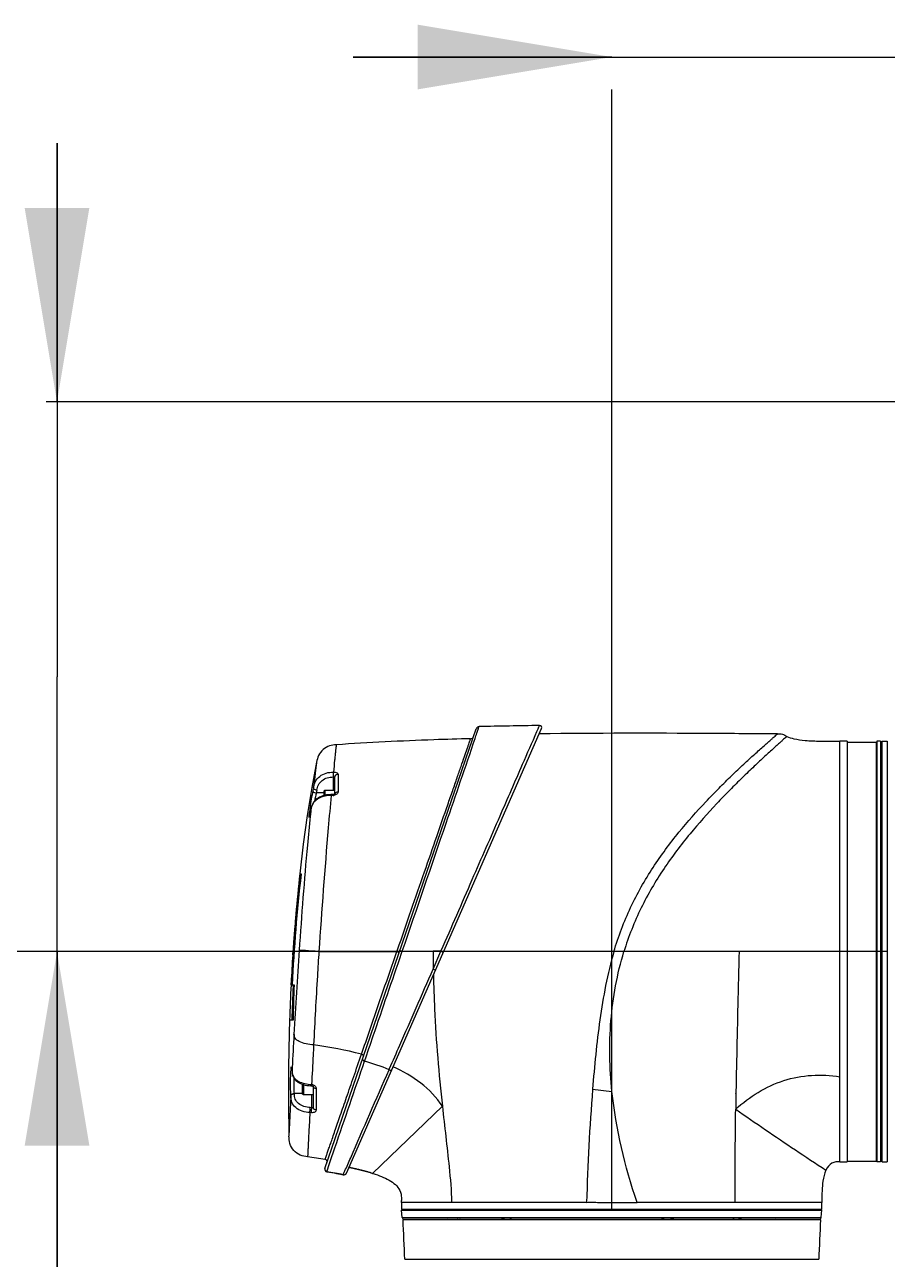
# Model space of a CAD drawing. Header units: millimetres. Extents: x 0 to 1173, y -4 to 841.
# Drawn here: x 986.8 to 1026.8, y 490 to 547.3 of the extents above; entities that cross this region are included whole.
import ezdxf

# ---------------------------------------------------------------- set-up
doc = ezdxf.new("R2010")
doc.units = ezdxf.units.MM
doc.header["$LTSCALE"] = 65.395
doc.layers.get('0').update_dxf_attribs({"linetype": 'CONTINUOUS'})
for name, color, linetype in [('000101A_RING_ARM1_L394_1_S_BL17', 7, 'CONTINUOUS'), ('J500_DH_BL12', 7, 'CONTINUOUS'), ('J800_DH_BL3', 7, 'CONTINUOUS'), ('J_900_EXP_DH_BL9', 7, 'CONTINUOUS'), ('TM20_JOINT_200L_DH_BL4', 7, 'CONTINUOUS'), ('TM25S_ARM2_640_BL5', 7, 'CONTINUOUS')]:
    doc.layers.add(name, color=color, linetype=linetype)
doc.styles.get("Standard").update_dxf_attribs({"font": 'txt', "width": 0.8})
doc.dimstyles.new('DIMSTYLE_1', dxfattribs={"dimtxt": 6, "dimasz": 9, "dimexe": 0.5, "dimexo": 0, "dimgap": 1.5, "dimtad": 1, "dimlfac": 6, "dimzin": 0, "dimdsep": 46, "dimtxsty": 'Standard', "dimblk": '_FILLED', "dimblk1": '_FILLED', "dimblk2": '_FILLED', "dimcen": 0.09, "dimadec": 0, "dimazin": 0, "dimtp": 0.01, "dimtm": 0.01, "dimtfac": 1, "dimtofl": 0, "dimtmove": 0, "dimatfit": 3, "dimldrblk": '_FILLED', "dimfxl": 0, "dimtolj": 1, "dimtzin": 0, "dimarcsym": 0})

# ---------------------------------------------------------------- blocks, each defined once
blk = doc.blocks.new('_FILLED')
at = {"color": 0, "linetype": 'ByBlock'}
blk.add_solid([(0, 0), (-1, 0.1667), (-1, -0.1667)], dxfattribs=at)
blk = doc.blocks.new('*D30')
at = {"color": 2, "linetype": 'Continuous'}
for p, q in [((999.914, 504.316), (946.64, 504.316)), ((947.14, 504.316), (947.14, 437.649)), ((947.14, 370.982), (947.14, 437.649)), ((970.164, 370.982), (946.64, 370.982))]:
    blk.add_line(p, q, dxfattribs=at)
at = {"color": 2, "linetype": 'Continuous', "xscale": 9, "yscale": 9, "zscale": 9}
for p, rotation in [((947.14, 504.316), 90), ((947.14, 370.982), 270)]:
    blk.add_blockref('_FILLED', p, dxfattribs=dict(at, rotation=rotation))
blk = doc.blocks.new('*D31')
at = {"color": 2, "linetype": 'Continuous'}
for p, q in [((988.259, 529.807), (988.259, 541.807)), ((988.259, 541.807), (988.259, 517.062)), ((1037.315, 529.807), (987.759, 529.807)), ((988.259, 465.356), (988.259, 517.062)), ((1026.794, 504.316), (987.759, 504.316)), ((988.259, 504.316), (988.259, 465.356))]:
    blk.add_line(p, q, dxfattribs=at)
at = {"color": 2, "linetype": 'Continuous', "xscale": 9, "yscale": 9, "zscale": 9}
for p, rotation in [((988.259, 529.807), 270), ((988.259, 504.316), 90)]:
    blk.add_blockref('_FILLED', p, dxfattribs=dict(at, rotation=rotation))
blk = doc.blocks.new('*D32')
at = {"color": 2, "linetype": 'Continuous'}
for p, q in [((1013.997, 545.806), (1001.997, 545.806)), ((1001.997, 545.806), (1028.18, 545.806)), ((1054.364, 545.806), (1028.18, 545.806)), ((1042.364, 545.806), (1054.364, 545.806)), ((1013.997, 492.316), (1013.997, 544.306)), ((1042.364, 526.816), (1042.364, 544.306))]:
    blk.add_line(p, q, dxfattribs=at)
at = {"color": 2, "linetype": 'Continuous', "xscale": 9, "yscale": 9, "zscale": 9}
blk.add_blockref('_FILLED', (1013.997, 545.806), dxfattribs=at)
at = {"color": 2, "linetype": 'Continuous', "xscale": 9, "yscale": 9, "zscale": 9, "rotation": 180}
blk.add_blockref('_FILLED', (1042.364, 545.806), dxfattribs=at)
blk = doc.blocks.new('*D37')
at = {"color": 2, "linetype": 'Continuous'}
for p, q in [((1014.722, 504.316), (932.772, 504.316)), ((933.272, 504.316), (933.272, 358.482)), ((933.272, 212.649), (933.272, 358.482)), ((964.53, 212.649), (932.772, 212.649))]:
    blk.add_line(p, q, dxfattribs=at)
at = {"color": 2, "linetype": 'Continuous', "xscale": 9, "yscale": 9, "zscale": 9}
for p, rotation in [((933.272, 504.316), 90), ((933.272, 212.649), 270)]:
    blk.add_blockref('_FILLED', p, dxfattribs=dict(at, rotation=rotation))
blk = doc.blocks.new('J500_DH_BL12', base_point=(633.539, 411.178))
at = {"layer": 'J500_DH_BL12', "color": 7, "linetype": 'Continuous'}
for p, q in [((1000.686, 494.246), (1007.71, 514.65)), ((1001.688, 494.043), (1010.737, 514.658)), ((1010.653, 514.414), (1010.63, 514.414)), ((1024.58, 494.566), (1024.58, 514.066)), ((1024.914, 514.066), (1024.58, 514.066)), ((1024.914, 514.066), (1024.914, 494.566)), ((1024.914, 514.032), (1026.264, 514.032)), ((1026.264, 514.032), (1026.264, 494.599)), ((1026.264, 513.799), (1026.297, 513.799)), ((1026.297, 514.066), (1026.297, 494.566)), ((1026.464, 514.066), (1026.297, 514.066)), ((1026.464, 514.066), (1026.464, 494.566)), ((1026.464, 513.799), (1026.497, 513.799)), ((1026.497, 514.016), (1026.547, 514.066)), ((1026.497, 494.616), (1026.497, 514.016)), ((1026.547, 494.566), (1026.547, 514.066)), ((1026.547, 514.066), (1026.78, 514.066)), ((1026.78, 514.066), (1026.78, 494.566)), ((1000.303, 513.105), (1000.082, 511.92)), ((1001.296, 512.534), (1001.297, 511.715)), ((1001.08, 511.805), (1001.08, 512.415)), ((1001.139, 512.391), (1001.139, 511.615)), ((1000.639, 511.67), (1000.29, 511.67)), ((1000.639, 511.755), (1000.689, 511.805)), ((1000.639, 511.755), (1000.639, 511.552)), ((1000.689, 511.805), (1000.689, 511.564)), ((1000.689, 511.805), (1001.139, 511.805)), ((1001.073, 511.599), (1000.955, 511.595)), ((1001.071, 511.559), (1000.979, 511.555)), ((1000.023, 510.832), (1000.013, 510.778)), ((1000.031, 510.832), (1000.014, 510.673)), ((1000.024, 510.836), (1000.022, 510.826)), ((1000.022, 510.826), (1000.023, 510.832)), ((1000.041, 510.923), (1000.023, 510.832)), ((1000.032, 510.877), (1000.024, 510.836)), ((1000.04, 510.917), (1000.031, 510.832)), ((1000.04, 510.917), (1000.032, 510.877)), ((1000.04, 510.917), (1000.041, 510.923)), ((1000.041, 510.923), (1000.04, 510.917)), ((999.996, 510.695), (999.991, 510.672)), ((1000.001, 510.721), (999.996, 510.695)), ((1000.013, 510.778), (1000.001, 510.721)), ((1000.014, 510.673), (1000.005, 510.584)), ((999.686, 509.295), (999.521, 507.918)), ((999.521, 507.918), (999.521, 507.918)), ((999.541, 507.918), (999.582, 507.918)), ((999.196, 504.169), (999.202, 504.251)), ((999.202, 504.175), (999.202, 504.168)), ((1000.409, 504.315), (1004.029, 504.312)), ((1004.029, 504.312), (1004.06, 504.4)), ((1004.247, 504.238), (1004.277, 504.326)), ((1004.277, 504.326), (1005.711, 504.328)), ((1005.71, 503.501), (1006.072, 504.329)), ((1006.072, 504.329), (1005.711, 504.328)), ((1006.072, 504.329), (1006.088, 504.366)), ((1024.58, 504.316), (1006.197, 504.316)), ((1019.903, 504.316), (1019.896, 504.034)), ((999.117, 502.769), (999.121, 502.861)), ((999.13, 502.86), (999.169, 502.86)), ((999.164, 502.767), (999.255, 502.767)), ((999.214, 502.71), (999.217, 502.769)), ((999.214, 501.137), (999.052, 501.137)), ((999.158, 498.827), (999.16, 498.801)), ((999.17, 498.919), (999.162, 498.771)), ((999.171, 498.939), (999.17, 498.919)), ((1003.666, 498.834), (1003.692, 498.891)), ((999.162, 498.781), (999.162, 498.771)), ((999.162, 498.781), (999.162, 498.771)), ((999.162, 498.772), (999.162, 498.761)), ((999.162, 498.771), (999.162, 498.761)), ((999.162, 498.76), (999.164, 498.73)), ((999.164, 498.73), (999.167, 498.687)), ((999.271, 497.715), (999.27, 497.731)), ((999.639, 497.731), (999.27, 497.731)), ((999.639, 498.161), (999.639, 497.733)), ((999.639, 497.733), (999.689, 497.683)), ((999.689, 498.141), (999.689, 497.683)), ((999.689, 497.683), (1000.139, 497.683)), ((1000.041, 498.09), (1000.07, 498.088)), ((1000.08, 497.074), (1000.08, 497.683)), ((1000.139, 498.06), (1000.14, 498.057)), ((1000.139, 498.057), (1000.139, 497.095)), ((1000.289, 497.959), (1000.287, 496.969)), ((1013.105, 497.926), (1014.006, 497.831)), ((999.104, 497.611), (999.019, 495.759)), ((999.104, 497.611), (999.104, 497.628)), ((1000.08, 497.074), (1000.011, 497.08)), ((1002.903, 494.025), (1006.137, 497.139)), ((1000.061, 496.842), (999.992, 496.848)), ((1026.264, 494.832), (1026.297, 494.832)), ((1026.464, 494.832), (1026.497, 494.832)), ((1000.771, 494.103), (1000.903, 494.486)), ((1001.802, 494.304), (1001.838, 494.296)), ((1001.838, 494.296), (1002.045, 494.251)), ((1002.045, 494.251), (1002.033, 494.254)), ((1002.045, 494.251), (1002.241, 494.206)), ((1002.241, 494.206), (1002.431, 494.159)), ((1024.58, 494.566), (1024.914, 494.566)), ((1024.914, 494.599), (1026.264, 494.599)), ((1026.464, 494.566), (1026.297, 494.566)), ((1026.497, 494.616), (1026.547, 494.566)), ((1026.547, 494.566), (1026.78, 494.566)), ((1001.417, 493.989), (1001.54, 493.965)), ((1001.54, 493.965), (1001.588, 494.076)), ((1001.54, 493.965), (1001.551, 493.964)), ((1001.588, 494.076), (1001.615, 494.137)), ((1001.588, 493.965), (1001.607, 493.969)), ((1002.431, 494.159), (1002.616, 494.11)), ((1002.438, 494.157), (1002.431, 494.159)), ((1002.616, 494.11), (1002.791, 494.06)), ((1002.791, 494.06), (1002.903, 494.025)), ((1004.247, 492.682), (1004.247, 492.582)), ((1012.825, 492.682), (1004.247, 492.682)), ((1004.248, 492.582), (1004.247, 492.582)), ((1004.248, 492.582), (1004.248, 492.349)), ((1023.747, 492.682), (1015.17, 492.682)), ((1023.747, 492.349), (1023.747, 492.682)), ((1023.747, 492.349), (1004.248, 492.349))]:
    blk.add_line(p, q, dxfattribs=at)
for points in [[(1000.082, 511.92), (999.872, 510.626), (999.686, 509.295)], [(1000.955, 511.595), (1000.857, 511.589), (1000.762, 511.578), (1000.673, 511.561), (1000.59, 511.538), (1000.512, 511.509), (1000.44, 511.475), (1000.373, 511.436), (1000.311, 511.393), (1000.256, 511.345), (1000.207, 511.294), (1000.163, 511.24), (1000.127, 511.182), (1000.097, 511.122), (1000.073, 511.06), (1000.056, 510.997)], [(1001.1, 511.602), (1001.088, 511.6), (1001.075, 511.599), (1001.073, 511.599)], [(1001.143, 511.618), (1001.137, 511.615), (1001.13, 511.611), (1001.121, 511.608), (1001.111, 511.605), (1001.1, 511.602)], [(1001.149, 511.622), (1001.149, 511.622), (1001.149, 511.622), (1001.147, 511.62), (1001.143, 511.618)], [(1000.056, 510.997), (1000.043, 510.935), (1000.041, 510.925)], [(999.991, 510.672), (999.986, 510.652), (999.984, 510.643), (999.982, 510.634), (999.98, 510.626), (999.978, 510.619), (999.977, 510.612), (999.975, 510.606), (999.974, 510.601), (999.972, 510.596), (999.971, 510.592), (999.97, 510.589), (999.969, 510.586), (999.969, 510.586)], [(999.052, 501.137), (999.031, 500.534), (999.001, 498.951)], [(999.001, 498.951), (998.997, 497.333), (999.019, 495.759)], [(999.15, 498.92), (999.149, 498.921), (999.149, 498.922), (999.149, 498.922), (999.15, 498.919), (999.15, 498.916), (999.151, 498.911), (999.152, 498.906), (999.152, 498.899), (999.153, 498.891)], [(999.153, 498.891), (999.154, 498.882), (999.155, 498.872), (999.156, 498.862), (999.157, 498.851), (999.158, 498.839), (999.158, 498.827)], [(999.16, 498.801), (999.162, 498.773), (999.162, 498.771)], [(999.167, 498.687), (999.174, 498.639), (999.186, 498.588), (999.203, 498.537), (999.227, 498.485), (999.257, 498.434), (999.294, 498.386), (999.337, 498.34), (999.385, 498.298), (999.439, 498.259), (999.497, 498.224), (999.559, 498.192), (999.626, 498.165), (999.698, 498.141)], [(999.698, 498.141), (999.773, 498.122), (999.856, 498.107), (999.946, 498.097), (1000.041, 498.09)], [(1000.07, 498.088), (1000.073, 498.088), (1000.083, 498.086), (1000.093, 498.084), (1000.103, 498.081), (1000.112, 498.078), (1000.12, 498.074), (1000.127, 498.07), (1000.132, 498.066), (1000.136, 498.062), (1000.139, 498.06)], [(1000.771, 494.103), (1000.9, 494.081), (1001.01, 494.063), (1001.117, 494.044), (1001.22, 494.026), (1001.32, 494.007), (1001.417, 493.989)], [(1001.551, 493.964), (1001.57, 493.963), (1001.588, 493.965)], [(1001.607, 493.969), (1001.624, 493.976), (1001.64, 493.986), (1001.655, 493.997), (1001.668, 494.011), (1001.679, 494.026), (1001.688, 494.043)], [(1002.903, 494.025), (1002.92, 494.02), (1003.023, 493.986), (1003.124, 493.951), (1003.221, 493.915), (1003.314, 493.878), (1003.406, 493.84), (1003.495, 493.799), (1003.58, 493.757), (1003.663, 493.712), (1003.743, 493.665), (1003.818, 493.615), (1003.891, 493.562), (1003.958, 493.504), (1004.02, 493.442), (1004.076, 493.376), (1004.124, 493.305), (1004.164, 493.229), (1004.196, 493.151), (1004.218, 493.069), (1004.233, 492.984), (1004.242, 492.898), (1004.246, 492.811), (1004.247, 492.765)]]:
    blk.add_lwpolyline(points, dxfattribs=at)
for centre, radius, start, end in [((1007.446, 514.335), 0.146, 271.465, 341.005), ((1007.848, 514.603), 0.146, 91.3489, 161.005), ((1013.616, 264.342), 250.473, 90.67962, 91.32053), ((1010.647, 514.698), 0.0991, 336.3, 90.689), ((1017.151, 508.568), 17.325, 169.3176, 171.9638), ((1046.665, 502.94), 47.371, 169.0767, 169.2463), ((1010.766, 509.191), 10.765, 166.6852, 168.7203), ((1046.613, 502.871), 47.151, 169.0748, 169.2445), ((1001.058, 511.899), 0.341, 272.1976, 276.1942), ((1001.242, 511.586), 0.103, 161.6286, 172.4077), ((1001.238, 511.587), 0.099, 172.4312, 179.9809), ((1007.36, 509.898), 7.444, 172.7864, 173.4795), ((1010.51, 509.502), 10.619, 172.2444, 172.7972), ((1012.871, 509.183), 13.001, 172.0106, 172.2558), ((991.52, 512.453), 8.656, 348.576, 349.1657), ((1004.449, 510.229), 4.514, 173.4579, 174.4151), ((994.264, 511.9), 5.857, 348.1794, 348.5626), ((1084.246, 498.486), 85.228, 173.64631, 177.05805), ((1085.069, 498.384), 86.016, 173.63654, 177.07938), ((1079.75, 499.196), 80.701, 173.79537, 176.46256), ((1080.824, 498.888), 81.798, 174.90917, 176.24064), ((1085.576, 498.57), 86.561, 176.29128, 177.15866), ((1380.502, 478.848), 381.862, 176.16698, 176.75394), ((1063.619, 503.841), 57.911, 179.51761, 180.33657), ((1088.16, 498.443), 89.149, 177.21815, 178.26805), ((1088.209, 498.441), 89.097, 177.2539, 178.26607), ((1087.993, 499.73), 88.79, 178.03975, 179.09181), ((1265.905, 485.324), 267.081, 176.74892, 177.07799), ((1001.638, 498.654), 2.529, 175.0491, 175.7916), ((996.99, 498.702), 2.173, 4.0085, 4.8109), ((996.027, 498.634), 3.138, 3.3877, 4.0155), ((994.914, 498.568), 4.253, 2.875, 3.3923), ((999.838, 489.747), 9.86, 67.1558, 74.1557), ((1000.046, 497.853), 0.296, 76.9552, 85.9775), ((1000.211, 498.068), 0.0719, 180.0253, 188.5916), ((1018.909, 497.777), 0.852, 355.3921, 2.3369), ((995.19, 459.693), 35.41, 81.0527, 82.3805), ((1000.789, 494.21), 0.109, 161.005, 260.7274), ((1000.68, 494.564), 0.109, 341.005, 81.0313), ((998.283, 477.306), 17.358, 78.1104, 78.3033), ((998.611, 478.851), 15.778, 77.4744, 78.1178), ((999.083, 480.974), 13.604, 76.6671, 77.4243), ((999.313, 481.951), 12.6, 76.4724, 76.6593), ((999.52, 482.806), 11.721, 75.6236, 76.4806), ((996.869, 470.029), 24.388, 78.9577, 80.7924), ((1001.566, 494.096), 0.133, 258.8926, 336.3), ((999.91, 484.323), 10.154, 74.6703, 75.5858), ((1000.118, 485.086), 9.363, 74.41, 74.6607), ((1000.301, 485.739), 8.685, 73.3423, 74.4197), ((1000.525, 486.49), 7.902, 72.4855, 73.3372)]:
    blk.add_arc(centre, radius, start, end, dxfattribs=at)
for points, knots in [([(1006.088, 504.366), (1006.57, 505.46), (1007.476, 507.545), (1008.734, 510.424), (1009.737, 512.712), (1010.301, 514.016), (1010.525, 514.52)], [0, 0, 0, 0, 0.323591, 0.61541, 0.850724, 1, 1, 1, 1]), ([(1007.655, 514.194), (1007.683, 514.277), (1007.729, 514.417), (1007.796, 514.601), (1007.826, 514.685), (1007.833, 514.748), (1007.844, 514.749)], [0, 0, 0, 0, 0.449814, 0.7707, 0.945713, 1, 1, 1, 1]), ([(1010.525, 514.52), (1010.543, 514.563), (1010.573, 514.634), (1010.62, 514.722), (1010.625, 514.772), (1010.639, 514.797), (1010.645, 514.797)], [0, 0, 0, 0, 0.460259, 0.774057, 0.936388, 1, 1, 1, 1]), ([(1021.684, 514.406), (1020.625, 514.416), (1016.948, 514.443), (1013.27, 514.446), (1010.653, 514.414)], [0, 0, 0, 0, 0.288109, 1, 1, 1, 1]), ([(1014.097, 504.316), (1014.302, 505.016), (1014.814, 506.37), (1015.862, 508.213), (1017.065, 509.831), (1018.124, 511.026), (1018.958, 511.888), (1019.546, 512.468), (1020.099, 512.991), (1020.6, 513.451), (1020.978, 513.787), (1021.235, 514.015), (1021.393, 514.151), (1021.507, 514.255), (1021.615, 514.339), (1021.635, 514.373), (1021.692, 514.406), (1021.684, 514.406)], [0, 0, 0, 0, 0.171048, 0.337376, 0.495319, 0.642582, 0.711367, 0.776124, 0.836178, 0.889839, 0.935433, 0.954514, 0.970641, 0.98344, 0.992676, 0.99819, 1, 1, 1, 1]), ([(1022.121, 514.296), (1022.119, 514.303), (1022.1, 514.273), (1022.081, 514.263), (1022.034, 514.216), (1021.958, 514.151), (1021.839, 514.043), (1021.692, 513.91), (1021.441, 513.683), (1021.074, 513.348), (1020.584, 512.891), (1020.04, 512.37), (1019.459, 511.793), (1018.633, 510.938), (1017.577, 509.754), (1016.368, 508.159), (1015.3, 506.345), (1014.773, 505.008), (1014.562, 504.316)], [0, 0, 0, 0, 0.00176, 0.003993, 0.00714, 0.016154, 0.028676, 0.044518, 0.063353, 0.108627, 0.162118, 0.222027, 0.286876, 0.355729, 0.503365, 0.661849, 0.828668, 1, 1, 1, 1]), ([(1021.684, 514.406), (1021.762, 514.405), (1021.923, 514.427), (1022.054, 514.331), (1022.121, 514.296)], [0, 0, 0, 0, 0.507675, 1, 1, 1, 1]), ([(1022.121, 514.296), (1022.222, 514.242), (1022.506, 514.165), (1023.028, 514.096), (1023.741, 514.066), (1024.279, 514.066), (1024.58, 514.066)], [0, 0, 0, 0, 0.138739, 0.349943, 0.636553, 1, 1, 1, 1]), ([(1001.215, 513.906), (1001.11, 513.899), (1000.888, 513.872), (1000.592, 513.696), (1000.379, 513.425), (1000.324, 513.208), (1000.303, 513.105)], [0, 0, 0, 0, 0.238653, 0.49988, 0.76126, 1, 1, 1, 1]), ([(1001.215, 513.906), (1001.208, 513.906), (1001.209, 513.867), (1001.204, 513.82), (1001.192, 513.713), (1001.177, 513.575), (1001.159, 513.394), (1001.127, 513.078), (1001.101, 512.822), (1001.083, 512.64)], [0, 0, 0, 0, 0.015682, 0.061339, 0.140324, 0.251965, 0.395011, 0.568174, 1, 1, 1, 1]), ([(1007.45, 514.189), (1006.881, 514.174), (1004.801, 514.112), (1002.723, 514.01), (1001.215, 513.906)], [0, 0, 0, 0, 0.273615, 1, 1, 1, 1]), ([(1004.06, 504.4), (1004.273, 505.013), (1004.688, 506.219), (1005.296, 507.972), (1005.859, 509.6), (1006.294, 510.856), (1006.608, 511.763), (1006.814, 512.355), (1006.996, 512.88), (1007.151, 513.329), (1007.264, 513.651), (1007.336, 513.863), (1007.379, 513.981), (1007.411, 514.076), (1007.437, 514.131), (1007.435, 514.188), (1007.45, 514.189)], [0, 0, 0, 0, 0.188135, 0.369213, 0.537215, 0.687236, 0.754167, 0.814945, 0.868869, 0.915089, 0.952517, 0.967527, 0.97985, 0.989281, 0.995528, 1, 1, 1, 1]), ([(1004.277, 504.326), (1004.96, 506.304), (1006.078, 509.596), (1007.211, 512.883), (1007.655, 514.194)], [0, 0, 0, 0, 0.601896, 1, 1, 1, 1]), ([(1000.303, 513.105), (1000.298, 513.107), (1000.303, 513.081), (1000.296, 513.064), (1000.292, 513.01), (1000.279, 512.927), (1000.262, 512.793), (1000.24, 512.624), (1000.202, 512.328), (1000.173, 512.088), (1000.152, 511.917)], [0, 0, 0, 0, 0.014765, 0.033691, 0.060733, 0.139828, 0.251605, 0.394948, 0.568423, 1, 1, 1, 1]), ([(1000.152, 511.917), (1000.171, 512.016), (1000.225, 512.219), (1000.444, 512.461), (1000.743, 512.614), (1000.97, 512.635), (1001.083, 512.64)], [0, 0, 0, 0, 0.234647, 0.478471, 0.735012, 1, 1, 1, 1]), ([(1001.083, 512.64), (1001.08, 512.626), (1001.073, 512.551), (1001.077, 512.476), (1001.08, 512.415)], [0, 0, 0, 0, 0.189365, 1, 1, 1, 1]), ([(1001.083, 512.64), (1001.111, 512.641), (1001.188, 512.638), (1001.296, 512.588), (1001.296, 512.534)], [0, 0, 0, 0, 0.336343, 1, 1, 1, 1]), ([(1001.296, 512.534), (1001.256, 512.532), (1001.177, 512.505), (1001.139, 512.427), (1001.139, 512.391)], [0, 0, 0, 0, 0.527114, 1, 1, 1, 1]), ([(1000.316, 511.807), (1000.332, 511.889), (1000.373, 512.059), (1000.551, 512.262), (1000.798, 512.392), (1000.986, 512.41), (1001.08, 512.415)], [0, 0, 0, 0, 0.234776, 0.47867, 0.735269, 1, 1, 1, 1]), ([(1001.08, 512.415), (1001.087, 512.416), (1001.108, 512.419), (1001.139, 512.406), (1001.139, 512.391)], [0, 0, 0, 0, 0.332872, 1, 1, 1, 1]), ([(1000.904, 511.552), (1000.716, 511.542), (1000.361, 511.471), (1000.109, 511.18), (1000.065, 511.028)], [0, 0, 0, 0, 0.541524, 1, 1, 1, 1]), ([(1000.126, 511.779), (1000.125, 511.767), (1000.153, 511.698), (1000.233, 511.678), (1000.29, 511.67)], [0, 0, 0, 0, 0.169637, 1, 1, 1, 1]), ([(1000.152, 511.917), (1000.151, 511.905), (1000.179, 511.836), (1000.26, 511.816), (1000.316, 511.807)], [0, 0, 0, 0, 0.169603, 1, 1, 1, 1]), ([(1000.979, 511.555), (1000.932, 511.056), (1000.714, 508.645), (1000.535, 506.23), (1000.409, 504.315)], [0, 0, 0, 0, 0.207116, 1, 1, 1, 1]), ([(1000.979, 511.555), (1000.979, 511.565), (1000.983, 511.574), (1000.978, 511.595), (1000.981, 511.596)], [0, 0, 0, 0, 0.739051, 1, 1, 1, 1]), ([(1001.071, 511.559), (1001.071, 511.569), (1001.075, 511.577), (1001.07, 511.599), (1001.073, 511.599)], [0, 0, 0, 0, 0.739111, 1, 1, 1, 1]), ([(1001.297, 511.715), (1001.28, 511.714), (1001.218, 511.706), (1001.158, 511.661), (1001.144, 511.619)], [0, 0, 0, 0, 0.279862, 1, 1, 1, 1]), ([(1001.297, 511.715), (1001.297, 511.702), (1001.284, 511.641), (1001.227, 511.601), (1001.183, 511.582)], [0, 0, 0, 0, 0.215469, 1, 1, 1, 1]), ([(1000.005, 510.584), (999.959, 510.141), (999.759, 508.074), (999.604, 506.002), (999.495, 504.375)], [0, 0, 0, 0, 0.214401, 1, 1, 1, 1]), ([(999.997, 510.7), (999.986, 510.645), (999.943, 510.441), (999.952, 510.625), (999.956, 510.669)], [0, 0, 0, 0, 0.562019, 1, 1, 1, 1]), ([(1000.409, 504.315), (1000.294, 504.322), (999.989, 504.342), (999.685, 504.366), (999.495, 504.375)], [0, 0, 0, 0, 0.376994, 1, 1, 1, 1]), ([(1000.409, 504.315), (1000.384, 503.941), (1000.291, 502.498), (1000.217, 501.055), (1000.165, 499.986)], [0, 0, 0, 0, 0.259379, 1, 1, 1, 1]), ([(1002.385, 499.554), (1002.515, 499.926), (1003.06, 501.513), (1003.604, 503.1), (1004.029, 504.312)], [0, 0, 0, 0, 0.234991, 1, 1, 1, 1]), ([(1002.531, 499.232), (1002.666, 499.624), (1003.235, 501.293), (1003.804, 502.963), (1004.247, 504.238)], [0, 0, 0, 0, 0.234856, 1, 1, 1, 1]), ([(1004.029, 504.312), (1004.043, 504.307), (1004.069, 504.299), (1004.104, 504.284), (1004.122, 504.284), (1004.137, 504.273), (1004.138, 504.275)], [0, 0, 0, 0, 0.386558, 0.710123, 0.924821, 1, 1, 1, 1]), ([(1004.168, 504.362), (1004.169, 504.365), (1004.184, 504.354), (1004.202, 504.353), (1004.238, 504.338), (1004.263, 504.331), (1004.277, 504.326)], [0, 0, 0, 0, 0.07529, 0.290062, 0.613628, 1, 1, 1, 1]), ([(1006.072, 504.329), (1006.086, 504.323), (1006.11, 504.311), (1006.148, 504.297), (1006.163, 504.284), (1006.182, 504.281), (1006.181, 504.278)], [0, 0, 0, 0, 0.379615, 0.704417, 0.922805, 1, 1, 1, 1]), ([(1014.097, 504.316), (1013.793, 503.28), (1013.397, 501.149), (1013.19, 499.001), (1013.105, 497.926)], [0, 0, 0, 0, 0.499985, 1, 1, 1, 1]), ([(1014.006, 497.831), (1013.893, 498.915), (1013.849, 501.109), (1014.245, 503.273), (1014.562, 504.316)], [0, 0, 0, 0, 0.49998, 1, 1, 1, 1]), ([(1019.896, 504.034), (1019.883, 503.497), (1019.832, 501.423), (1019.786, 499.348), (1019.76, 497.812)], [0, 0, 0, 0, 0.259172, 1, 1, 1, 1]), ([(1003.692, 498.891), (1003.852, 499.251), (1004.257, 500.19), (1004.936, 501.723), (1005.443, 502.902), (1005.71, 503.5)], [0, 0, 0, 0, 0.234785, 0.609487, 1, 1, 1, 1]), ([(1005.71, 503.501), (1005.735, 503.489), (1005.772, 503.47), (1005.804, 503.465), (1005.82, 503.455), (1005.821, 503.458)], [0, 0, 0, 0, 0.703925, 0.921314, 1, 1, 1, 1]), ([(1005.726, 503.244), (1005.734, 502.713), (1005.795, 500.673), (1005.974, 498.639), (1006.137, 497.139)], [0, 0, 0, 0, 0.260297, 1, 1, 1, 1]), ([(1000.165, 499.986), (1000.048, 499.996), (999.817, 500.02), (999.521, 500.118), (999.297, 500.267), (999.258, 500.412), (999.253, 500.47)], [0, 0, 0, 0, 0.318151, 0.617972, 0.843416, 1, 1, 1, 1]), ([(1000.165, 499.986), (1000.158, 499.825), (1000.128, 499.212), (1000.092, 498.6), (1000.066, 498.148)], [0, 0, 0, 0, 0.262295, 1, 1, 1, 1]), ([(1000.697, 494.672), (1000.699, 494.671), (1000.699, 494.684), (1000.707, 494.694), (1000.715, 494.723), (1000.734, 494.777), (1000.767, 494.874), (1000.817, 495.018), (1000.882, 495.205), (1000.96, 495.432), (1001.052, 495.699), (1001.201, 496.129), (1001.416, 496.752), (1001.706, 497.593), (1002.035, 498.541), (1002.264, 499.208), (1002.385, 499.554)], [0, 0, 0, 0, 0.001082, 0.004321, 0.009696, 0.017185, 0.038479, 0.06822, 0.106434, 0.15311, 0.207934, 0.270484, 0.417335, 0.590579, 0.786945, 1, 1, 1, 1]), ([(1002.385, 499.554), (1002.399, 499.549), (1002.439, 499.534), (1002.491, 499.491), (1002.481, 499.462)], [0, 0, 0, 0, 0.333019, 1, 1, 1, 1]), ([(999.104, 497.628), (999.096, 497.844), (999.095, 498.248), (999.102, 498.653), (999.116, 498.84)], [0, 0, 0, 0, 0.536046, 1, 1, 1, 1]), ([(999.119, 498.872), (999.122, 498.907), (999.136, 499.042), (999.152, 498.915), (999.155, 498.884)], [0, 0, 0, 0, 0.529982, 1, 1, 1, 1]), ([(1000.903, 494.486), (1000.986, 494.728), (1001.529, 496.31), (1002.065, 497.894), (1002.531, 499.232)], [0, 0, 0, 0, 0.152937, 1, 1, 1, 1]), ([(1001.615, 494.137), (1001.704, 494.342), (1002.389, 495.907), (1003.064, 497.477), (1003.667, 498.834)], [0, 0, 0, 0, 0.131109, 1, 1, 1, 1]), ([(1002.434, 499.325), (1002.432, 499.317), (1002.44, 499.267), (1002.493, 499.244), (1002.531, 499.232)], [0, 0, 0, 0, 0.171656, 1, 1, 1, 1]), ([(1003.666, 498.834), (1003.68, 498.828), (1003.72, 498.815), (1003.783, 498.817), (1003.795, 498.844)], [0, 0, 0, 0, 0.33269, 1, 1, 1, 1]), ([(1006.137, 497.139), (1005.864, 497.546), (1005.171, 498.277), (1004.302, 498.765), (1003.849, 498.966)], [0, 0, 0, 0, 0.497445, 1, 1, 1, 1]), ([(999.17, 498.681), (999.18, 498.607), (999.245, 498.45), (999.545, 498.209), (999.856, 498.161), (1000.066, 498.148)], [0, 0, 0, 0, 0.200163, 0.43544, 1, 1, 1, 1]), ([(999.27, 497.731), (999.268, 497.783), (999.261, 498.013), (999.262, 498.243), (999.268, 498.42)], [0, 0, 0, 0, 0.228218, 1, 1, 1, 1]), ([(1019.747, 497), (1020.383, 497.586), (1021.536, 498.305), (1023.263, 498.625), (1024.147, 498.574), (1024.58, 498.504)], [0, 0, 0, 0, 0.496808, 0.748005, 1, 1, 1, 1]), ([(999.104, 497.628), (999.104, 497.642), (999.133, 497.709), (999.215, 497.73), (999.27, 497.731)], [0, 0, 0, 0, 0.198942, 1, 1, 1, 1]), ([(999.104, 497.612), (999.105, 497.625), (999.133, 497.692), (999.216, 497.713), (999.271, 497.715)], [0, 0, 0, 0, 0.198941, 1, 1, 1, 1]), ([(1000.011, 497.08), (999.91, 497.089), (999.712, 497.11), (999.456, 497.245), (999.288, 497.462), (999.274, 497.634), (999.271, 497.715)], [0, 0, 0, 0, 0.278711, 0.540815, 0.777484, 1, 1, 1, 1]), ([(1000.066, 498.148), (1000.066, 498.133), (1000.07, 498.119), (1000.064, 498.088), (1000.07, 498.088)], [0, 0, 0, 0, 0.731288, 1, 1, 1, 1]), ([(1000.289, 497.959), (1000.27, 497.96), (1000.211, 497.97), (1000.146, 498.015), (1000.139, 498.057)], [0, 0, 0, 0, 0.30151, 1, 1, 1, 1]), ([(1000.177, 498.117), (1000.194, 498.109), (1000.249, 498.073), (1000.289, 498.007), (1000.289, 497.959)], [0, 0, 0, 0, 0.281615, 1, 1, 1, 1]), ([(999.992, 496.848), (999.872, 496.859), (999.636, 496.889), (999.333, 497.053), (999.13, 497.31), (999.108, 497.515), (999.104, 497.611)], [0, 0, 0, 0, 0.278256, 0.540196, 0.777534, 1, 1, 1, 1]), ([(999.992, 496.848), (999.992, 496.865), (999.995, 496.942), (1000.002, 497.02), (1000.011, 497.08)], [0, 0, 0, 0, 0.212009, 1, 1, 1, 1]), ([(1000.061, 496.842), (1000.061, 496.859), (1000.064, 496.936), (1000.071, 497.013), (1000.08, 497.074)], [0, 0, 0, 0, 0.212072, 1, 1, 1, 1]), ([(1000.139, 497.095), (1000.139, 497.085), (1000.118, 497.062), (1000.093, 497.07), (1000.08, 497.074)], [0, 0, 0, 0, 0.425134, 1, 1, 1, 1]), ([(1000.287, 496.969), (1000.249, 496.972), (1000.178, 496.994), (1000.139, 497.063), (1000.139, 497.095)], [0, 0, 0, 0, 0.545132, 1, 1, 1, 1]), ([(1006.137, 497.139), (1006.24, 496.203), (1006.42, 494.723), (1006.557, 493.233), (1006.557, 492.682)], [0, 0, 0, 0, 0.630985, 1, 1, 1, 1]), ([(999.992, 496.848), (999.983, 496.692), (999.967, 496.397), (999.944, 495.983), (999.925, 495.629), (999.91, 495.335), (999.899, 495.108), (999.891, 494.956), (999.89, 494.871), (999.884, 494.825), (999.89, 494.809), (999.883, 494.789), (999.885, 494.79)], [0, 0, 0, 0, 0.228514, 0.429912, 0.60277, 0.745422, 0.856472, 0.935876, 0.963818, 0.983872, 0.99596, 1, 1, 1, 1]), ([(1000.287, 496.969), (1000.287, 496.929), (1000.214, 496.843), (1000.115, 496.837), (1000.061, 496.842)], [0, 0, 0, 0, 0.420503, 1, 1, 1, 1]), ([(1019.718, 492.682), (1019.718, 492.877), (1019.716, 494.316), (1019.728, 495.755), (1019.747, 497)], [0, 0, 0, 0, 0.135271, 1, 1, 1, 1]), ([(1019.747, 497), (1020.665, 496.365), (1022.052, 495.415), (1023.457, 494.489), (1023.932, 494.182)], [0, 0, 0, 0, 0.663515, 1, 1, 1, 1]), ([(999.885, 494.79), (999.77, 494.805), (999.529, 494.848), (999.225, 495.071), (999.038, 495.398), (999.021, 495.643), (999.019, 495.759)], [0, 0, 0, 0, 0.241668, 0.499629, 0.758068, 1, 1, 1, 1]), ([(1024.58, 494.566), (1024.455, 494.566), (1024.167, 494.554), (1023.991, 494.31), (1023.932, 494.182)], [0, 0, 0, 0, 0.468781, 1, 1, 1, 1]), ([(1023.932, 494.182), (1023.858, 494.021), (1023.785, 493.697), (1023.746, 493.192), (1023.747, 492.862), (1023.747, 492.682)], [0, 0, 0, 0, 0.348618, 0.645212, 1, 1, 1, 1]), ([(1012.825, 492.682), (1012.921, 492.697), (1013.118, 492.688), (1013.41, 492.68), (1013.704, 492.683), (1014.095, 492.679), (1014.584, 492.682), (1014.975, 492.682), (1015.17, 492.682)], [0, 0, 0, 0, 0.12449, 0.249664, 0.374719, 0.50001, 0.75046, 1, 1, 1, 1])]:
    blk.add_open_spline(points, degree=3, knots=knots, dxfattribs=at)
for points in [[(1000.979, 511.555), (1000.954, 511.554), (1000.929, 511.553), (1000.904, 511.552)], [(1001.183, 511.582), (1001.155, 511.571), (1001.125, 511.564), (1001.095, 511.56)], [(1000.065, 511.028), (1000.055, 510.993), (1000.048, 510.958), (1000.041, 510.923)], [(1002.385, 499.554), (1001.656, 499.746), (1000.911, 499.88), (1000.165, 499.985)], [(999.162, 498.771), (999.163, 498.756), (999.164, 498.74), (999.165, 498.725)], [(999.165, 498.725), (999.166, 498.711), (999.168, 498.696), (999.17, 498.681)], [(1000.112, 498.141), (1000.135, 498.136), (1000.157, 498.128), (1000.177, 498.117)], [(1013.105, 497.926), (1012.968, 496.181), (1012.881, 494.432), (1012.825, 492.682)], [(1015.17, 492.682), (1014.605, 494.349), (1014.187, 496.081), (1014.006, 497.831)], [(1019.758, 497.708), (1019.754, 497.472), (1019.75, 497.236), (1019.747, 497)], [(1004.247, 492.682), (1004.247, 492.71), (1004.247, 492.738), (1004.247, 492.765)]]:
    blk.add_open_spline(points, degree=3, dxfattribs=at)
blk = doc.blocks.new('000101A_RING_ARM1_L394_1_S_BL17', base_point=(632.163, 401.311))
at = {"layer": '000101A_RING_ARM1_L394_1_S_BL17', "color": 7, "linetype": 'Continuous'}
for p, q in [((1023.682, 491.874), (1004.312, 491.874)), ((1004.398, 490.041), (1023.596, 490.041))]:
    blk.add_line(p, q, dxfattribs=at)
for centre, start, end in [((653.18, 474.588), 2.51925, 2.81837), ((1374.814, 474.588), 177.18163, 177.48075)]:
    blk.add_arc(centre, 351.557, start, end, dxfattribs=at)
blk = doc.blocks.new('J800_DH_BL3', base_point=(619.2996, 358.4824))
at = {"layer": 'J800_DH_BL3', "color": 2, "linetype": 'Continuous'}
dim = blk.add_linear_dim(base=(947.1397, 504.3158), p1=(970.1636, 370.9824), p2=(999.9136, 504.3158), angle=90, dimstyle='DIMSTYLE_1', dxfattribs=at)
dim.commit()
dim.dimension.update_dxf_attribs({"geometry": '*D30', "text_midpoint": (947.1397, 423.2491), "dimtype": 160})
blk = doc.blocks.new('TM20_JOINT_200L_DH_BL4', base_point=(646.7471, 433.0434))
at = {"layer": 'TM20_JOINT_200L_DH_BL4', "color": 2, "linetype": 'Continuous'}
dim = blk.add_linear_dim(base=(988.2593, 529.8074), p1=(1026.794, 504.3158), p2=(1037.3148, 529.8074), angle=90, dimstyle='DIMSTYLE_1', dxfattribs=at)
dim.commit()
dim.dimension.update_dxf_attribs({"geometry": '*D31', "text_midpoint": (988.2593, 465.3565), "dimtype": 160})
blk = doc.blocks.new('TM25S_ARM2_640_BL5', base_point=(646.6598, 431.1828))
at = {"layer": 'TM25S_ARM2_640_BL5', "color": 7, "linetype": 'Continuous'}
for p, q in [((1004.2763, 491.9754), (1004.2469, 492.3158)), ((1004.2469, 492.3158), (1023.7455, 492.3158)), ((1004.2763, 491.9754), (1023.7176, 491.9754)), ((1004.5802, 492.3491), (1004.5802, 492.3158)), ((1023.4121, 492.3491), (1023.4121, 492.3158)), ((1023.7176, 491.9754), (1023.7339, 492.1658)), ((1023.7324, 492.1658), (1023.7339, 492.1825)), ((1023.7339, 492.1658), (1023.7324, 492.1658)), ((1023.7339, 492.1825), (1023.744, 492.2991)), ((1023.744, 492.2991), (1023.7455, 492.3158)), ((1004.3593, 491.8991), (1023.6345, 491.8991))]:
    blk.add_line(p, q, dxfattribs=at)
for centre, radius, start, end in [((1004.3593, 491.9824), 0.0833, 184.85653, 270), ((1023.6345, 491.9824), 0.0833, 270, 355.14347), ((1006.3969, 491.5324), 0.3667, 68.73996, 90), ((1006.6252, 488.0492), 3.8531, 86.78952, 86.98379), ((1021.5969, 491.5324), 0.3667, 90, 111.26004)]:
    blk.add_arc(centre, radius, start, end, dxfattribs=at)
for points, knots in [([(1006.9661, 491.8989), (1006.9661, 491.8981), (1006.9622, 491.8973), (1006.9573, 491.8955), (1006.9467, 491.8942), (1006.926, 491.8926), (1006.8899, 491.8933), (1006.859, 491.8952), (1006.841, 491.8962)], [0, 0, 0, 0, 0.0186321, 0.0681497, 0.1484098, 0.2592131, 0.5713515, 1, 1, 1, 1]), ([(1009.3495, 491.8991), (1009.321, 491.8991), (1009.2561, 491.8946), (1009.1001, 491.8906), (1008.9728, 491.8991), (1008.8818, 491.8991)], [0, 0, 0, 0, 0.1830057, 0.4168706, 1, 1, 1, 1]), ([(1016.881, 491.8991), (1016.7785, 491.8991), (1016.629, 491.8904), (1016.4377, 491.895), (1016.349, 491.8991), (1016.3073, 491.8991)], [0, 0, 0, 0, 0.5360684, 0.7818261, 1, 1, 1, 1]), ([(1020.0104, 491.8991), (1019.9667, 491.8991), (1019.8859, 491.8958), (1019.7756, 491.892), (1019.6883, 491.8942), (1019.6385, 491.8991), (1019.6179, 491.8991)], [0, 0, 0, 0, 0.3333855, 0.6180212, 0.843057, 1, 1, 1, 1])]:
    blk.add_open_spline(points, degree=3, knots=knots, dxfattribs=at)
at = {"layer": 'TM25S_ARM2_640_BL5', "color": 2, "linetype": 'Continuous'}
dim = blk.add_linear_dim(base=(1042.3636, 545.8062), p1=(1013.9969, 492.3158), p2=(1042.3636, 526.8158), dimstyle='DIMSTYLE_1', dxfattribs=at)
dim.commit()
dim.dimension.update_dxf_attribs({"geometry": '*D32', "text_midpoint": (1013.7802, 545.8062), "dimtype": 160})
blk = doc.blocks.new('J_900_EXP_DH_BL9', base_point=(532.0064, 323.1577))
at = {"layer": 'J_900_EXP_DH_BL9', "color": 2, "linetype": 'Continuous'}
dim = blk.add_linear_dim(base=(933.2718, 504.3158), p1=(964.5302, 212.6491), p2=(1014.7219, 504.3158), angle=90, dimstyle='DIMSTYLE_1', dxfattribs=at)
dim.commit()
dim.dimension.update_dxf_attribs({"geometry": '*D37', "text_midpoint": (933.2718, 341.6824), "dimtype": 160})

msp = doc.modelspace()

# ---------------------------------------------------------------- block references
at = {"layer": '000101A_RING_ARM1_L394_1_S_BL17'}
msp.add_blockref('000101A_RING_ARM1_L394_1_S_BL17', (632.1634, 401.3112), dxfattribs=at)
at = {"layer": 'J500_DH_BL12'}
msp.add_blockref('J500_DH_BL12', (633.5391, 411.1783), dxfattribs=at)
at = {"layer": 'J800_DH_BL3'}
msp.add_blockref('J800_DH_BL3', (619.2996, 358.4824), dxfattribs=at)
at = {"layer": 'J_900_EXP_DH_BL9'}
msp.add_blockref('J_900_EXP_DH_BL9', (532.0064, 323.1577), dxfattribs=at)
at = {"layer": 'TM20_JOINT_200L_DH_BL4'}
msp.add_blockref('TM20_JOINT_200L_DH_BL4', (646.7471, 433.0434), dxfattribs=at)
at = {"layer": 'TM25S_ARM2_640_BL5'}
msp.add_blockref('TM25S_ARM2_640_BL5', (646.6598, 431.1828), dxfattribs=at)

doc.saveas('drawing.dxf')
